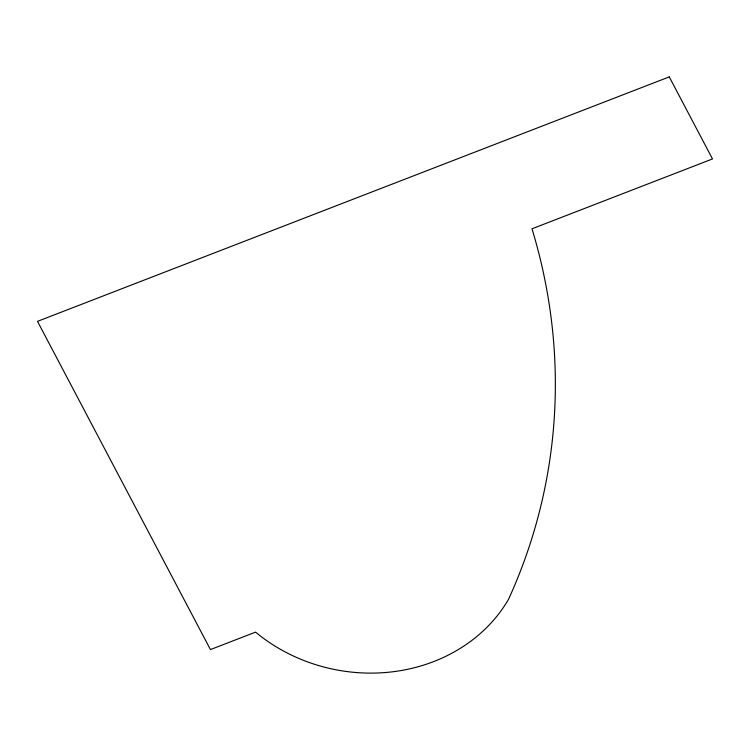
<?xml version="1.0" encoding="UTF-8"?>
<svg xmlns="http://www.w3.org/2000/svg" width="750" height="750" viewBox="0 0 750 750"><rect width="100%" height="100%" fill="white"/><g stroke="black" fill="none" stroke-linecap="round" stroke-linejoin="round"><path stroke-width="1.12" d="M669.263 76.894L37.5 321.366L210.45 649.584L255.572 632.119A163.012 144.066 10.5 0 0 508.538 599.297A659.494 582.844 10.5 0 0 531.994 228.797L712.5 158.944L669.263 76.894"/></g></svg>
